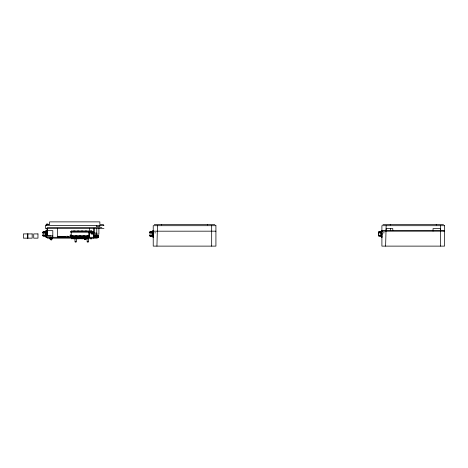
<?xml version="1.0" encoding="UTF-8"?>
<svg xmlns="http://www.w3.org/2000/svg" width="468" height="468" viewBox="0 0 468 468"><rect width="100%" height="100%" fill="white"/><g stroke="black" fill="none" stroke-linecap="round" stroke-linejoin="round"><path stroke-width="0.7" d="M50.187 237.955L50.281 239.364L50.175 237.955L50.269 239.364L50.491 237.955M51.878 237.955L51.767 239.364L51.954 237.955M50.374 239.283L50.246 237.955L50.456 239.323M51.696 237.955L51.96 239.323M94.378 235.837C104.335 235.72 94.349 236.972 94.261 235.767M58.986 237.294L59.021 236.34L59.799 236.34L59.857 237.282C60.536 237.75 60.156 236.188 60.313 237.294M60.278 237.288L59.875 236.872L60.267 236.902M74.213 238.61L73.815 238.61C73.915 238.323 74.073 238.715 74.225 238.194M84.954 239.511L84.901 238.815M94.302 235.849L98.157 235.743L94.372 235.895M85.55 237.797L85.533 239.481L84.901 239.458L85.504 239.511M96.472 237.182L96.115 236.492L96.168 237.288L95.068 237.264L95.068 236.527L96.18 236.533M96.858 237.182L95.618 237.288M71.13 237.241C71.505 235.673 70.984 236.164 70.808 235.065M50.211 237.955L50.368 239.323M71.364 235.702L70.118 235.702L70.118 235.065L71.13 235.065L70.978 236.551L71.317 235.702M84.293 238.189L83.947 238.885L83.866 237.797M97.701 237.282L96.841 237.13L98.157 237.288L98.157 235.615L94.296 235.615L94.074 237.34M94.261 235.866L95.507 235.837L94.261 235.866L95.507 235.837L94.63 236.276L96.168 236.82C92.886 236.369 97.923 237.264 95.068 236.948L96.168 236.82L95.027 236.615L95.121 237.077L96.168 237.141L95.068 237.217L96.934 237.288L95.706 237.13M97.449 237.288L96.876 237.13M97.122 237.159L98.157 237.159L95.612 237.13L96.472 237.34M94.682 236.293L97.999 236.293M156.938 246.121L157.464 225.699M385.614 246.121L386.147 225.699M84.901 239.195L84.521 238.82L85.024 238.826L85.059 238.189M70.808 237.241C71.235 236.17 71.247 236.293 71.329 236.352M70.978 235.702L70.767 236.551L70.896 235.702M71.042 235.702C70.738 236.551 71.487 236.457 70.902 236.053C70.516 235.041 71.581 236.72 70.615 236.551M71.235 235.702L71.001 236.551L70.797 235.702M96.168 237.013L94.261 237.112C95.355 237.721 94.29 235.72 96.168 236.609L95.068 236.697L94.548 235.837L98.157 235.743M71.142 236.053L70.978 236.352L71.2 236.053M71.101 236.252L70.762 236.551L71.341 236.053M85.925 238.189L86.135 238.815L85.925 238.189L84.515 238.189L84.304 238.815L86.135 238.815C86.492 237.539 85.714 240.031 84.304 238.82L84.205 237.797M60.033 237.042L59.933 236.656L59.103 237.042L59.354 236.656M61.612 237.276C61.367 235.696 65.157 238.072 64.391 236.34L65.169 236.34L65.181 237.223C63.905 237.411 61.63 235.316 60.454 237.241L61.794 237.241M66.86 236.796L66.901 236.182L68.55 236.393C69.551 238.469 66.772 235.392 66.836 237.294C67.029 236.966 66.532 237.247 68.831 237.294M68.55 237.223L68.626 236.802M70.539 236.767L70.586 236.118M75.172 238.189L75.161 238.522L74.757 238.189M86.685 238.259L87.089 238.522L86.685 238.2L87.106 238.189M62.051 236.369L62.016 237.241M63.835 237.241L63.864 236.855M70.972 236.451C70.381 236.533 71.75 236.077 70.914 236.053M153.217 230.66L153.059 231.192L215.918 231.169M444.6 231.169L381.748 231.192L381.9 230.782M47.321 234.082C46.771 233.883 44.776 233.427 47.426 233.696C46.952 232.795 44.448 234.801 47.321 234.661M153.065 233.362L153.065 234.854L153.083 233.269M381.748 234.292L381.748 233.567L381.736 234.877L381.736 233.082L381.765 234.661M47.426 233.766L46.157 233.772L46.104 234.521M71.189 236.352L71.13 236.352M47.321 230.818C46.209 229.928 45.94 231.841 46.157 230.66L52.808 230.66L52.808 237.294M67.24 237.077L67.509 237.294L67.293 236.486L68.515 236.486L68.568 237.071M153.217 236.767L153.112 237.288L153.083 230.671L153.217 231.028M381.736 231.192L381.9 230.859M153.217 237.194L153.065 236.767L153.217 237.27M381.789 236.767L381.9 237.27M46.104 231.11L47.321 230.952M46.104 234.456L46.157 233.772L47.426 233.819L46.127 233.895L47.426 233.848L46.104 234.228L47.426 234.392L46.104 234.304M47.321 231.192L46.104 230.952L47.321 230.882M381.748 231.116L381.789 230.66L381.789 237.294L381.789 230.671M47.321 234.807L46.104 234.819L47.426 234.69C44.01 234.877 48.608 234.216 47.479 235.86L51.1 235.86M46.104 234.585C50.316 233.994 43.331 234.187 47.321 234.292M153.083 234.638L153.083 233.462L153.112 234.38M59.29 236.913L59.161 236.978M381.748 231.04L381.9 230.665M46.104 230.952L46.157 230.665L46.157 237.294L98.157 237.288L97.999 235.773L95.811 235.773M153.112 231.192L153.112 230.66L153.065 231.116M46.104 234.643L47.426 234.45L46.104 234.38M61.922 237.294L61.992 236.369L63.876 236.369L63.882 236.855M61.946 236.749L62.004 236.369M60.401 236.744L60.46 236.393L63.794 236.393L63.853 236.744L63.818 236.369M46.127 234.456L47.426 234.474M97.022 237.13L96.502 237.282M43.214 233.187L43.214 233.064M43.144 234.702L43.214 234.731M378.811 233.38L378.811 233.07M378.852 234.842L378.852 234.731M153.083 233.819L153.065 234.369M57.628 237.083L60.021 236.989L59.904 236.656M95.068 236.943L95.612 236.767L95.507 236.153L94.63 236.03L98.157 236.083L94.612 235.913L94.571 236.434L95.507 236.375L94.548 236.434L98.157 236.293L94.548 235.948L95.507 235.837M153.083 230.794L153.217 230.818M46.11 234.848L47.426 234.825M47.321 234.023L46.11 233.977L46.127 234.363M46.262 237.294L46.11 236.767L46.262 237.235M71.744 230.905L71.826 230.589L72.066 230.905M73.096 230.905L73.172 230.589L73.412 230.905M74.441 230.905L74.523 230.589L74.763 230.905M75.787 230.905L75.869 230.589L76.108 230.905M77.138 230.905L77.214 230.589L77.454 230.905M78.484 230.905L78.566 230.589L78.805 230.905M79.835 230.905L79.911 230.589L80.151 230.905M81.18 230.905L81.262 230.589L81.496 230.905M82.526 230.905L82.608 230.589L82.848 230.905M83.877 230.905L83.953 230.589L84.193 230.905M85.223 230.905L85.305 230.589L85.545 230.905M86.574 230.905L86.65 230.589L86.89 230.905M87.92 230.905L88.002 230.589L88.236 230.905M90.131 230.905L90.213 230.589L90.453 230.905M91.482 230.905L91.558 230.589L91.798 230.905M71.066 236.194L71.405 236.352M381.9 237.194L381.9 236.767M59.301 236.884L59.085 237.294L59.301 236.872L58.986 236.866M59.249 237.288L59.243 236.884M61.565 237.165L62.15 237.294L61.729 237.282L61.753 236.872L61.595 237.294L61.758 236.872L61.519 237.188M70.434 236.808L70.434 237.258M46.104 230.724L46.11 231.116M46.104 237.235L46.11 236.767M46.104 234.784L47.426 234.766M46.104 231.888C44.583 231.139 38.92 233.38 46.104 231.941M381.736 232.04C378.185 231.022 376.711 233.333 381.736 231.912L378.659 231.912L378.688 236.071L381.736 236.018M153.059 232.502C148.888 233.509 148.906 230.899 153.059 231.888M70.709 237.282L70.709 236.632L70.709 237.294L70.709 236.656L71.598 236.656M153.059 236.077L149.982 236.047L150.006 231.888L150.006 232.502M153.217 236.931L153.217 237.141M46.104 235.977L43.027 235.632M150.006 235.638L150.006 236.018M381.736 235.977L378.659 235.632M381.748 233.643L381.748 233.362M85.539 239.195L85.919 238.82L85.205 238.82L85.211 237.797M85.755 239.195L85.913 238.826L85.749 239.189L84.685 239.195M50.298 239.283L50.298 237.955M153.007 235.632L149.982 235.661L153.059 235.714M378.659 235.755L381.736 235.714L378.659 235.661M46.104 236.047L43.05 236.071L43.027 231.917L46.104 232.04M46.104 233.579L47.426 233.614L46.104 233.503M46.127 234.638L47.321 234.538M58.014 237.083L59.354 237.27L58.781 237.054M58.892 237.083L59.354 237.294M59.863 236.872L59.875 237.27M60.027 237.019L60.138 237.276M64.215 236.773L64.098 237.294M94.589 236.428L94.905 236.627L94.548 236.434M46.104 233.433L47.426 233.474L46.104 233.257L47.426 233.058M47.426 233.38L46.104 233.31L47.426 233.52M46.157 233.509L46.127 233.345M63.355 236.393L63.689 236.369L63.355 236.369M97.695 236.627L95.612 236.744L98.157 236.609M96.168 237.159L95.068 237.112L96.115 236.978M75.342 241.903L75.98 241.903M87.487 241.903L88.13 241.903M72.078 237.797L71.99 238.885L71.733 237.797M73.423 237.797L73.336 238.885L73.084 237.797M74.769 237.797L74.687 238.885L74.43 237.797M76.12 237.797L76.032 238.885L75.781 237.797M77.466 237.797L77.384 238.885L77.126 237.797M78.811 237.797L78.729 238.885L78.472 237.797M81.327 238.779L81.508 237.797M82.859 237.797L82.772 238.885L82.52 237.797M86.902 237.797L86.814 238.885L86.562 237.797M88.247 237.797L88.165 238.885L87.908 237.797M93.781 235.445L96.964 235.357M96.964 236.709L93.781 236.79M153.059 232.04L150.006 231.912M95.068 236.972L96.115 236.808M150.006 231.941L153.059 231.941M46.127 233.298L47.426 233.169M46.127 233.573L47.426 233.62C45.688 233.988 45.671 233.585 47.426 233.573M46.11 234.509L47.426 234.608M46.157 234.006L47.426 234.135M64.321 237.182L64.291 236.913M43.05 232.175L46.104 232.175M378.688 232.175L381.736 232.105M46.104 233.977L46.127 234.304L47.426 234.187M94.261 235.948L97.999 235.925M46.157 234.304L47.426 234.31M97.531 237.288L98.157 237.182M43.05 232.257L46.104 232.257M378.688 232.257L381.736 232.257M47.321 233.117L46.104 233.093M95.688 237.288L96.355 237.13M43.05 232.339L46.104 232.339L43.027 232.421M149.982 232.339L153.059 232.339L150.006 232.421M378.688 232.339L381.736 232.339L378.659 232.421M59.834 236.866L59.939 237.288L59.728 236.913M47.426 232.935L47.373 235.971M46.157 234.064L47.426 234.082M96.607 236.627L97.414 236.638L96.461 236.638L97.245 236.627L97.245 236.281M94.63 236.205L98.157 235.895L94.548 235.837M59.992 236.872L59.939 237.288M64.461 236.89L65.204 236.866M60.793 237.054L61.214 237.27L60.7 236.995M63.028 237.282L63.455 237.294M63.964 237.282L64.391 237.294M64.9 237.282L65.327 237.294M98.157 236.083L94.63 236.153L95.507 236.153M94.296 235.691L98.157 235.615M154.282 224.64L214.859 224.64M382.964 224.64L443.541 224.64M103.949 225.383L45.577 225.383L45.577 228.565L103.949 228.565M47.701 227.506L101.825 227.506M386.147 228.565L392.781 228.565L392.781 230.689M47.321 231.11L46.127 231.192M153.059 232.105L149.982 232.169L153.059 232.257M89.616 232.339L92.313 232.339M43.027 232.549L46.104 232.502M378.659 232.549L381.736 232.502M43.027 232.625L44.986 232.625M149.982 232.625L151.942 232.625M378.659 232.625L380.624 232.625M43.027 232.707L44.986 232.707M149.982 232.707L151.942 232.707M378.659 232.707L380.624 232.707M43.027 232.783L44.986 232.783M149.982 232.783L151.942 232.783M154.879 232.853L155.592 232.853M378.659 232.783L380.624 232.783M383.304 232.853L384.269 232.853M89.353 233.076L96.782 233.076M93.781 235.106L96.964 235.188M43.027 235.381L44.986 235.521M149.982 235.381L151.942 235.521M378.659 235.381L380.624 235.521M43.027 235.462L44.986 235.462M149.982 235.462L151.942 235.462M378.659 235.462L380.624 235.462M43.027 235.661L46.104 235.638L43.027 235.755M43.027 235.802L46.104 235.79M150.006 235.86L153.059 235.86M378.659 235.802L381.736 235.86M52.808 235.971L47.321 235.971L47.321 230.66M71.23 235.948L88.75 235.948M150.006 235.925L153.059 235.977M93.781 236.451L96.882 236.451L97.122 237.288M59.009 236.551L59.81 236.551M64.379 236.551L65.181 236.551M69.568 236.551L71.364 236.551M70.92 236.673L71.598 236.673M61.109 236.849L60.7 236.796L60.7 237.294M97.122 236.808L97.999 236.808M59.085 236.872L60.267 236.872M60.401 236.89L61.922 236.89M61.729 237.054L62.15 237.054M97.122 237.013L97.999 236.978M60.7 237.153L61.214 237.083M63.028 237.083L63.455 237.083M63.964 237.083L64.391 237.06M65.327 237.06L64.672 236.872M70.96 237.253L71.598 237.253M96.355 237.182L96.94 237.182M74.757 238.259L76.108 238.189M85.059 238.241L85.381 238.241M88.253 238.294L87.358 238.189M86.135 238.347L85.392 238.815L85.381 238.189M86.685 238.399L87.106 238.423M85.059 238.452L85.381 238.452M71.733 238.803L72.078 238.803M73.084 238.803L73.423 238.803M74.43 238.803L74.769 238.803M75.781 238.803L76.12 238.803M77.126 238.803L77.466 238.803M78.472 238.803L78.811 238.803M79.823 237.797L79.823 238.803L80.133 238.779M81.508 238.803L81.169 238.803L81.169 237.797M82.52 238.803L82.859 238.803M83.866 238.803L84.205 238.803M86.562 238.803L86.902 238.803M87.908 238.803L88.247 238.803M66.889 237.223L67.24 237.223M85.205 238.82L85.919 238.82L85.299 238.885M95.612 237.13L96.291 237.13M57.628 237.27L58.266 237.054M61.729 237.282L62.15 237.294M60.793 237.282L61.214 237.294M95.068 237.217L96.168 237.182M47.426 233.819L46.104 233.731M64.356 236.866L64.531 237.188M84.515 238.347L85.047 238.815M79.823 238.803L80.163 238.803L80.163 237.797M60.15 237.042L59.968 236.913M61.887 236.855L61.969 237.241L63.917 237.241L63.958 236.749M386.147 229.361L386.147 230.742M443.962 231.169L443.962 230.636L382.537 230.636L382.537 231.169M440.376 230.636L440.376 228.565L433.052 228.565L433.052 231.069M440.353 225.699L440.353 246.121M436.258 224.64L436.258 225.067M390.394 228.565L390.394 230.689M390.242 224.64L390.242 225.067M380.624 232.526L380.624 234.731M211.676 225.699L211.676 246.121M207.581 224.64L207.581 225.067M161.565 224.64L161.565 225.067M151.942 232.526L151.942 234.731M103.416 225.383L103.416 224.535L99.854 224.535L99.854 221.879L49.62 221.879L49.62 224.535L46.11 224.535L46.11 225.383M99.813 225.383L99.813 226.553L96.361 226.553L96.361 225.383M98.906 228.168L98.906 234.14L91.476 234.14L91.476 233.076M97.35 236.281L97.35 236.627M97.309 237.323L97.309 238.159L47.432 238.159L47.432 237.323M96.882 235.106L96.882 235.445M96.882 236.451L96.94 237.34M96.782 228.565L96.782 234.14M95.507 235.79L95.507 236.943M94.659 228.203L94.659 233.076M93.781 234.597L93.781 237.294M93.6 228.208L93.594 238.159M92.313 232.233L92.313 233.474M89.587 231.367L89.616 235.948M89.353 228.208L89.353 237.323M88.75 232.233L88.75 237.294M88.616 235.948L88.616 237.294M88.481 238.189L88.487 241.903L87.13 241.903L87.136 238.189M87.539 235.948L87.539 237.294M87.405 235.948L87.405 237.294M87.27 235.948L87.27 237.294M86.194 235.948L86.194 237.294M86.059 235.948L86.059 237.294M85.925 235.948L85.925 237.294M84.843 235.948L84.843 237.294M84.708 235.948L84.708 237.294M84.573 235.948L84.573 237.294M83.497 235.948L83.497 237.294M83.362 235.948L83.362 237.294M83.228 235.948L83.228 237.294M82.146 235.948L82.146 237.294M82.011 235.948L82.011 237.294M81.877 235.948L81.877 237.294M80.8 235.948L80.8 237.294M80.666 235.948L80.666 237.294M80.531 235.948L80.531 237.294M79.455 235.948L79.455 237.294M79.32 235.948L79.32 237.294M79.186 235.948L79.186 237.294M78.103 235.948L78.103 237.294M77.969 235.948L77.969 237.294M77.834 235.948L77.834 237.294M76.758 235.948L76.758 237.294M76.623 235.948L76.623 237.294M76.489 235.948L76.489 237.294M76.337 238.189L76.337 241.903L74.991 241.903L74.991 238.189M75.412 235.948L75.412 237.294M75.272 235.948L75.272 237.294M75.137 235.948L75.137 237.294M74.061 235.948L74.061 237.294M73.926 235.948L73.926 237.294M73.792 235.948L73.792 237.294M72.715 235.948L72.715 237.294M72.581 235.948L72.581 237.294M72.446 235.948L72.446 237.294M71.364 235.948L71.364 237.294M71.23 232.233L71.23 237.294M70.118 236.551L70.118 237.294M65.099 236.872L65.099 237.294M61.109 236.744L61.109 237.294M57.517 228.208L57.517 237.323M51.152 237.826L51.152 240.16L51.047 237.855M51.147 237.323L51.147 238.159M47.964 224.535L47.964 224.002L46.619 224.002L46.619 224.535M47.566 227.91L47.566 229.806L47.016 229.806L47.016 227.91M46.262 230.671L46.262 231.192M44.986 232.526L44.986 234.731M27.94 233.912L27.94 238.159M27.647 233.912L27.647 238.159M90.459 238.803L90.119 238.803L90.459 238.803M91.81 238.803L91.471 238.803L91.81 238.803M96.408 236.556L95.612 236.662L96.355 236.574M215.918 225.699L153.223 225.699L153.223 246.121L215.918 246.121L215.918 225.699M444.6 225.699L381.9 225.699L381.9 246.121L444.6 246.121L444.6 225.699M93.302 231.367L70.481 231.367L70.481 232.204L93.302 232.204L93.302 231.367M32.181 233.912L23.4 233.912L23.4 238.159L32.181 238.159L32.181 233.912M37.967 233.912L33.719 233.912L33.719 238.159L37.967 238.159L37.967 233.912M97.683 236.264L96.461 236.264L97.695 236.281"/></g></svg>
